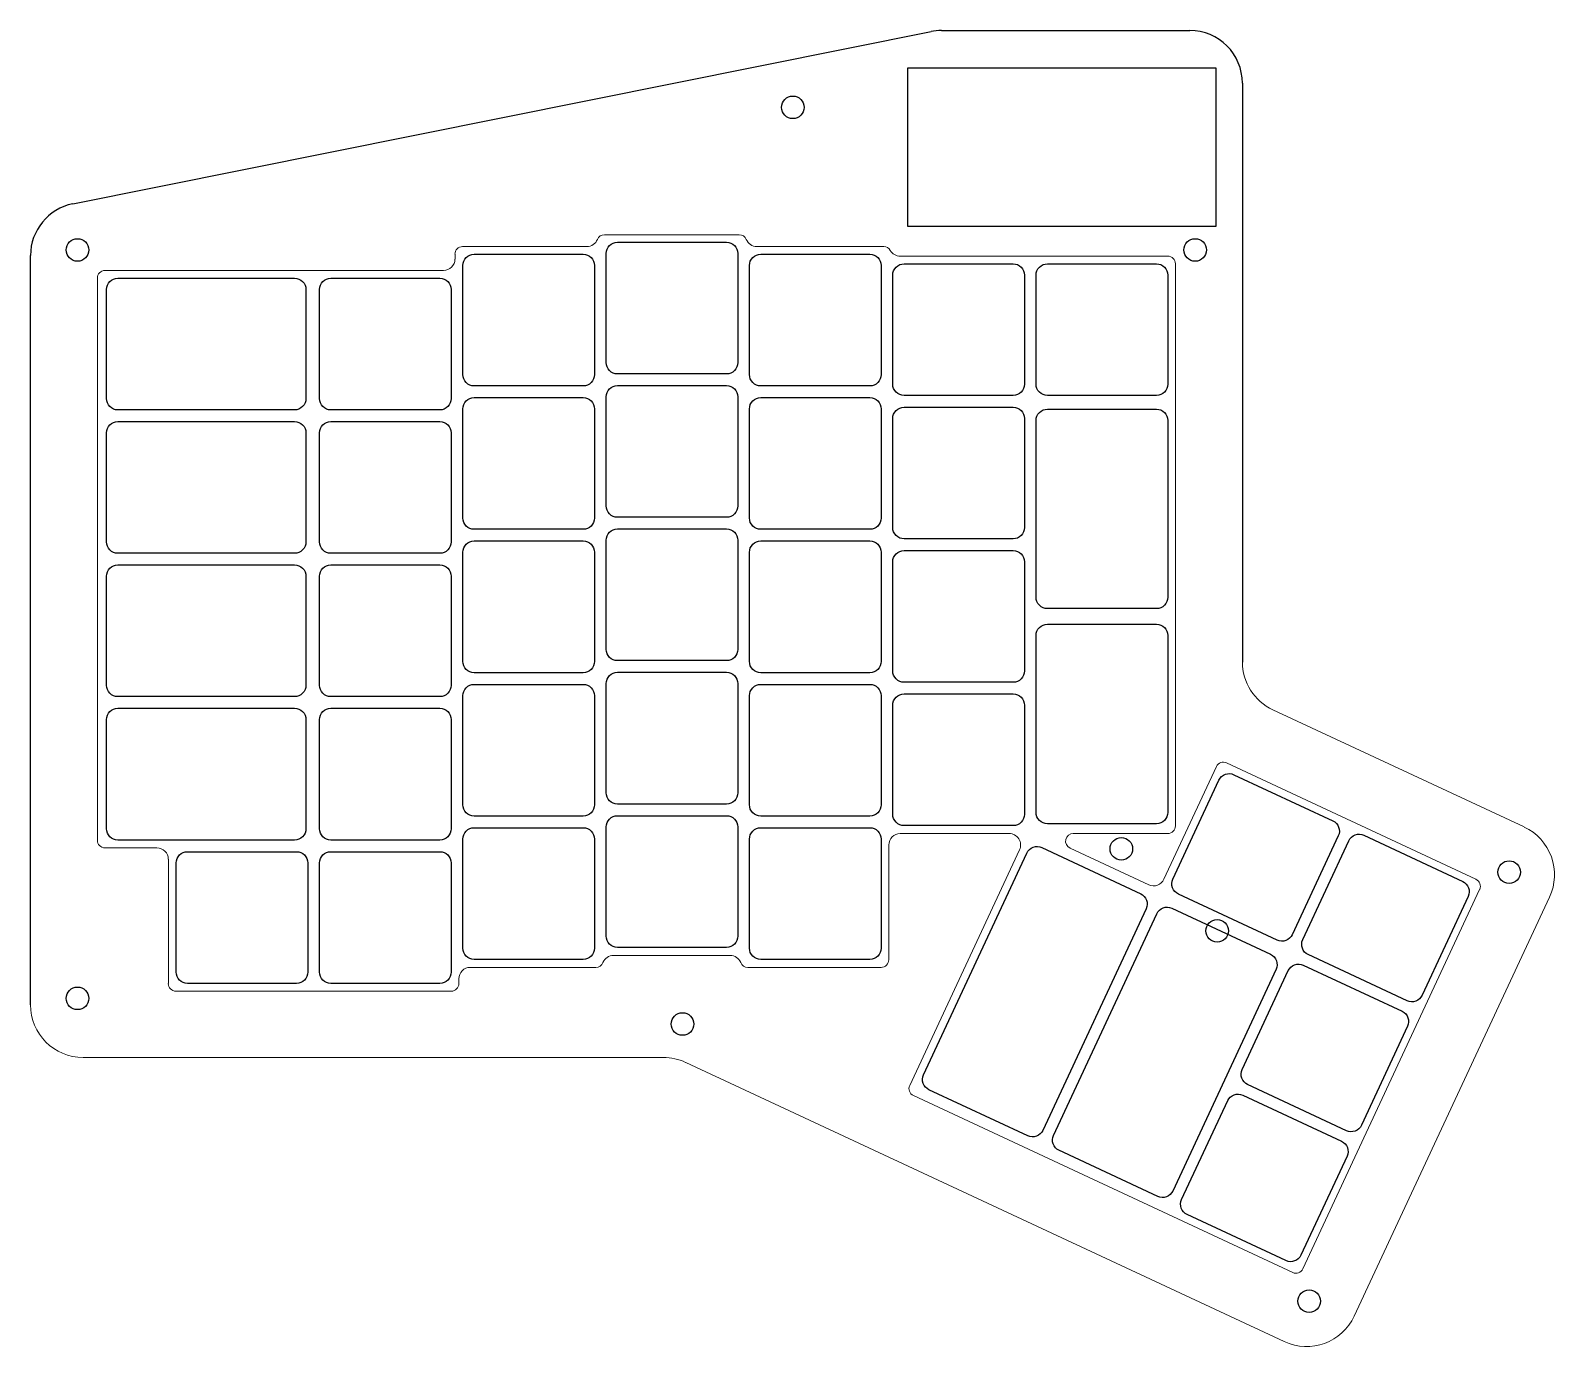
# Model space of a CAD drawing. Header units: millimetres. Extents: x 20 to 223, y 7 to 182.
import ezdxf

# ---------------------------------------------------------------- set-up
doc = ezdxf.new("R2010")
doc.units = ezdxf.units.MM
doc.layers.get('0').update_dxf_attribs({"lineweight": 25, "true_color": 0xffffff})

msp = doc.modelspace()

# ---------------------------------------------------------------- linework, layer by layer
at = {"color": 7}
for p, q in [((25.62, 158.68), (139.71, 181.58)), ((141.09, 181.72), (174.09, 181.72)), ((181.09, 174.72), (181.09, 151.82)), ((20, 52.27), (20, 151.82)), ((181.09, 151.82), (181.09, 97.81))]:
    msp.add_line(p, q, dxfattribs=at)
at = {"color": 7, "linetype": 'Continuous', "lineweight": 0, "true_color": 0xff0000}
for p, q in [((96.31, 154.59), (114.2, 154.59)), ((76.43, 151.35), (76.43, 151.99)), ((77.44, 153), (93.95, 153)), ((116.56, 153), (133.41, 153)), ((135.61, 151.73), (171.17, 151.73)), ((172.18, 150.72), (172.2, 85.4)), ((172.18, 150.72), (172.18, 76.04)), ((28.89, 74.12), (28.89, 148.83)), ((29.89, 149.83), (74.9, 149.83)), ((185.13, 91.47), (218.54, 75.89)), ((170.67, 68.95), (177.64, 83.91)), ((178.99, 84.4), (212.14, 68.94)), ((150.09, 75.02), (135.61, 75.02)), ((171.17, 75.02), (158.61, 75.02)), ((36.8, 73.12), (29.89, 73.12)), ((134.08, 73.5), (134.08, 58.26)), ((158.18, 73.09), (168.64, 68.21)), ((38.33, 55.09), (38.33, 71.6)), ((136.87, 41.55), (151.47, 72.86)), ((212.63, 67.59), (189.13, 17.18)), ((221.92, 66.58), (195.96, 10.9)), ((113, 58.83), (97.51, 58.83)), ((95.15, 57.24), (78.46, 57.24)), ((133.07, 57.24), (115.36, 57.24)), ((76.93, 55.72), (76.93, 55.09)), ((75.92, 54.07), (39.34, 54.07)), ((104.13, 45.27), (27, 45.27)), ((186.66, 7.52), (107.09, 44.61)), ((187.78, 16.69), (137.36, 40.2))]:
    msp.add_line(p, q, dxfattribs=at)
at = {"color": 7}
msp.add_lwpolyline([(136.59, 155.72), (177.59, 155.72), (177.59, 176.72), (136.59, 176.72)], close=True, dxfattribs=at)
for points in [[(78.97, 151.99), (93.47, 151.99, -0.414214), (94.97, 150.49), (94.97, 135.99, -0.414214), (93.47, 134.49), (78.97, 134.49, -0.414214), (77.47, 135.99), (77.47, 150.49, -0.414214)], [(98.02, 153.59), (112.52, 153.59, -0.414214), (114.02, 152.09), (114.02, 137.59, -0.414214), (112.52, 136.09), (98.02, 136.09, -0.414214), (96.52, 137.59), (96.52, 152.09, -0.414214)], [(117.07, 151.99), (131.57, 151.99, -0.414214), (133.07, 150.49), (133.07, 135.99, -0.414214), (131.57, 134.49), (117.07, 134.49, -0.414214), (115.57, 135.99), (115.57, 150.49, -0.414214)], [(136.12, 150.72), (150.62, 150.72, -0.414214), (152.12, 149.22), (152.12, 134.72, -0.414214), (150.62, 133.22), (136.12, 133.22, -0.414214), (134.62, 134.72), (134.62, 149.22, -0.414214)], [(155.17, 150.72), (169.67, 150.72, -0.414214), (171.17, 149.22), (171.17, 134.72, -0.414214), (169.67, 133.22), (155.17, 133.22, -0.414214), (153.67, 134.72), (153.67, 149.22, -0.414214)], [(31.61, 148.81), (55.11, 148.81, -0.414214), (56.61, 147.31), (56.61, 132.81, -0.414214), (55.11, 131.31), (31.61, 131.31, -0.414214), (30.11, 132.81), (30.11, 147.31, -0.414214)], [(59.92, 148.81), (74.42, 148.81, -0.414214), (75.92, 147.31), (75.92, 132.81, -0.414214), (74.42, 131.31), (59.92, 131.31, -0.414214), (58.42, 132.81), (58.42, 147.31, -0.414214)], [(98.02, 134.54), (112.52, 134.54, -0.414214), (114.02, 133.04), (114.02, 118.54, -0.414214), (112.52, 117.04), (98.02, 117.04, -0.414214), (96.52, 118.54), (96.52, 133.04, -0.414214)], [(78.97, 132.94), (93.47, 132.94, -0.414214), (94.97, 131.44), (94.97, 116.94, -0.414214), (93.47, 115.44), (78.97, 115.44, -0.414214), (77.47, 116.94), (77.47, 131.44, -0.414214)], [(117.07, 132.94), (131.57, 132.94, -0.414214), (133.07, 131.44), (133.07, 116.94, -0.414214), (131.57, 115.44), (117.07, 115.44, -0.414214), (115.57, 116.94), (115.57, 131.44, -0.414214)], [(31.61, 129.76), (55.11, 129.76, -0.414214), (56.61, 128.26), (56.61, 113.76, -0.414214), (55.11, 112.26), (31.61, 112.26, -0.414214), (30.11, 113.76), (30.11, 128.26, -0.414214)], [(59.92, 129.76), (74.42, 129.76, -0.414214), (75.92, 128.26), (75.92, 113.76, -0.414214), (74.42, 112.26), (59.92, 112.26, -0.414214), (58.42, 113.76), (58.42, 128.26, -0.414214)], [(136.12, 131.67), (150.62, 131.67, -0.414214), (152.12, 130.17), (152.12, 115.67, -0.414214), (150.62, 114.17), (136.12, 114.17, -0.414214), (134.62, 115.67), (134.62, 130.17, -0.414214)], [(155.17, 131.41), (169.67, 131.41, -0.414214), (171.17, 129.91), (171.17, 106.41, -0.414214), (169.67, 104.91), (155.17, 104.91, -0.414214), (153.67, 106.41), (153.67, 129.91, -0.414214)], [(98.02, 115.49), (112.52, 115.49, -0.414214), (114.02, 113.99), (114.02, 99.49, -0.414214), (112.52, 97.99), (98.02, 97.99, -0.414214), (96.52, 99.49), (96.52, 113.99, -0.414214)], [(78.97, 113.89), (93.47, 113.89, -0.414214), (94.97, 112.39), (94.97, 97.89, -0.414214), (93.47, 96.39), (78.97, 96.39, -0.414214), (77.47, 97.89), (77.47, 112.39, -0.414214)], [(117.07, 113.89), (131.57, 113.89, -0.414214), (133.07, 112.39), (133.07, 97.89, -0.414214), (131.57, 96.39), (117.07, 96.39, -0.414214), (115.57, 97.89), (115.57, 112.39, -0.414214)], [(136.12, 112.62), (150.62, 112.62, -0.414214), (152.12, 111.12), (152.12, 96.62, -0.414214), (150.62, 95.12), (136.12, 95.12, -0.414214), (134.62, 96.62), (134.62, 111.12, -0.414214)], [(31.61, 110.71), (55.11, 110.71, -0.414214), (56.61, 109.21), (56.61, 94.71, -0.414214), (55.11, 93.21), (31.61, 93.21, -0.414214), (30.11, 94.71), (30.11, 109.21, -0.414214)], [(59.92, 110.71), (74.42, 110.71, -0.414214), (75.92, 109.21), (75.92, 94.71, -0.414214), (74.42, 93.21), (59.92, 93.21, -0.414214), (58.42, 94.71), (58.42, 109.21, -0.414214)], [(155.17, 102.83), (169.67, 102.83, -0.414214), (171.17, 101.33), (171.17, 77.83, -0.414214), (169.67, 76.33), (155.17, 76.33, -0.414214), (153.67, 77.83), (153.67, 101.33, -0.414214)], [(98.02, 96.44), (112.52, 96.44, -0.414214), (114.02, 94.94), (114.02, 80.44, -0.414214), (112.52, 78.94), (98.02, 78.94, -0.414214), (96.52, 80.44), (96.52, 94.94, -0.414214)], [(78.97, 94.84), (93.47, 94.84, -0.414214), (94.97, 93.34), (94.97, 78.84, -0.414214), (93.47, 77.34), (78.97, 77.34, -0.414214), (77.47, 78.84), (77.47, 93.34, -0.414214)], [(117.07, 94.84), (131.57, 94.84, -0.414214), (133.07, 93.34), (133.07, 78.84, -0.414214), (131.57, 77.34), (117.07, 77.34, -0.414214), (115.57, 78.84), (115.57, 93.34, -0.414214)], [(136.12, 93.57), (150.62, 93.57, -0.414214), (152.12, 92.07), (152.12, 77.57, -0.414214), (150.62, 76.07), (136.12, 76.07, -0.414214), (134.62, 77.57), (134.62, 92.07, -0.414214)], [(31.61, 91.66), (55.11, 91.66, -0.414214), (56.61, 90.16), (56.61, 75.66, -0.414214), (55.11, 74.16), (31.61, 74.16, -0.414214), (30.11, 75.66), (30.11, 90.16, -0.414214)], [(59.92, 91.66), (74.42, 91.66, -0.414214), (75.92, 90.16), (75.92, 75.66, -0.414214), (74.42, 74.16), (59.92, 74.16, -0.414214), (58.42, 75.66), (58.42, 90.16, -0.414214)], [(179.97, 82.84), (193.11, 76.71, -0.414214), (193.84, 74.72), (187.71, 61.58, -0.414214), (185.72, 60.85), (172.58, 66.98, -0.414214), (171.85, 68.97), (177.98, 82.12, -0.414214)], [(98.02, 77.39), (112.52, 77.39, -0.414214), (114.02, 75.89), (114.02, 61.39, -0.414214), (112.52, 59.89), (98.02, 59.89, -0.414214), (96.52, 61.39), (96.52, 75.89, -0.414214)], [(78.97, 75.79), (93.47, 75.79, -0.414214), (94.97, 74.29), (94.97, 59.79, -0.414214), (93.47, 58.29), (78.97, 58.29, -0.414214), (77.47, 59.79), (77.47, 74.29, -0.414214)], [(117.07, 75.79), (131.57, 75.79, -0.414214), (133.07, 74.29), (133.07, 59.79, -0.414214), (131.57, 58.29), (117.07, 58.29, -0.414214), (115.57, 59.79), (115.57, 74.29, -0.414214)], [(154.44, 73.15), (167.58, 67.02, -0.414214), (168.3, 65.03), (154.57, 35.58, -0.414214), (152.57, 34.85), (139.43, 40.98, -0.414214), (138.71, 42.97), (152.44, 72.43, -0.414214)], [(197.24, 74.79), (210.38, 68.66, -0.414214), (211.1, 66.67), (204.97, 53.53, -0.414214), (202.98, 52.8), (189.84, 58.93, -0.414214), (189.11, 60.92), (195.24, 74.07, -0.414214)], [(40.87, 72.61), (55.37, 72.61, -0.414214), (56.87, 71.11), (56.87, 56.61, -0.414214), (55.37, 55.11), (40.87, 55.11, -0.414214), (39.37, 56.61), (39.37, 71.11, -0.414214)], [(59.92, 72.61), (74.42, 72.61, -0.414214), (75.92, 71.11), (75.92, 56.61, -0.414214), (74.42, 55.11), (59.92, 55.11, -0.414214), (58.42, 56.61), (58.42, 71.11, -0.414214)], [(171.7, 65.1), (184.84, 58.97, -0.414214), (185.57, 56.98), (171.83, 27.52, -0.414214), (169.84, 26.8), (156.7, 32.93, -0.414214), (155.97, 34.92), (169.71, 64.37, -0.414214)], [(189.19, 57.53), (202.33, 51.4, -0.414214), (203.05, 49.41), (196.93, 36.26, -0.414214), (194.93, 35.54), (181.79, 41.67, -0.414214), (181.07, 43.66), (187.19, 56.8, -0.414214)], [(181.14, 40.26), (194.28, 34.13, -0.414214), (195, 32.14), (188.87, 19, -0.414214), (186.88, 18.27), (173.74, 24.4, -0.414214), (173.01, 26.39), (179.14, 39.53, -0.414214)]]:
    msp.add_lwpolyline(points, format="xyb", close=True, dxfattribs=at)
at = {"color": 1}
for centre in [(121.33, 171.51), (26.26, 152.56), (174.82, 152.56), (165, 73), (216.56, 69.9), (177.75, 62.1), (26.26, 53.12), (106.67, 49.71), (189.97, 12.88)]:
    msp.add_circle(centre, 1.5, dxfattribs=at)
at = {"color": 7}
for centre, start, end in [((141.09, 174.72), 90, 101.3495), ((174.09, 174.72), 0, 90), ((27, 151.82), 101.3495, 180)]:
    msp.add_arc(centre, 7, start, end, dxfattribs=at)
at = {"color": 7, "linetype": 'Continuous', "lineweight": 0, "true_color": 0xff0000}
for centre, radius, start, end in [((96.31, 153.57), 1.02, 90, 157.9757), ((114.2, 153.57), 1.02, 22.0243, 90), ((77.44, 151.99), 1.02, 90, 180), ((93.95, 154.53), 1.52, 270, 337.9757), ((116.56, 154.53), 1.52, 202.0243, 270), ((133.41, 151.99), 1.02, 30, 90), ((135.61, 153.26), 1.52, 210, 270), ((74.9, 151.35), 1.52, 270, 0), ((171.17, 150.72), 1.02, 0, 90), ((29.89, 148.83), 1, 90, 180), ((188.09, 97.81), 7, 180, 245.0019), ((178.56, 83.48), 1.02, 65, 155), ((135.61, 73.5), 1.52, 90, 180), ((150.09, 73.5), 1.52, 335, 90), ((158.61, 74.01), 1.02, 90, 245), ((171.17, 76.04), 1.02, 270, 0), ((215.58, 69.54), 7, 335.0002, 65.0019), ((29.89, 74.12), 1, 180, 270), ((36.8, 71.6), 1.52, 0, 90), ((169.29, 69.59), 1.52, 245, 335), ((211.71, 68.02), 1.02, 335, 65), ((97.51, 57.31), 1.52, 90, 157.9757), ((113, 57.31), 1.52, 22.0243, 90), ((78.46, 55.72), 1.52, 90, 180), ((95.15, 58.26), 1.02, 270, 337.9757), ((115.36, 58.26), 1.02, 202.0243, 270), ((133.07, 58.26), 1.02, 270, 0), ((39.34, 55.09), 1.02, 180, 270), ((75.92, 55.09), 1.02, 270, 0), ((27, 52.27), 7, 180, 270), ((104.13, 38.27), 7, 65.0046, 90), ((137.79, 41.12), 1.02, 155, 245), ((188.21, 17.61), 1.02, 245, 335), ((189.62, 13.86), 7, 245.0046, 335.0002)]:
    msp.add_arc(centre, radius, start, end, dxfattribs=at)

doc.saveas('drawing.dxf')
